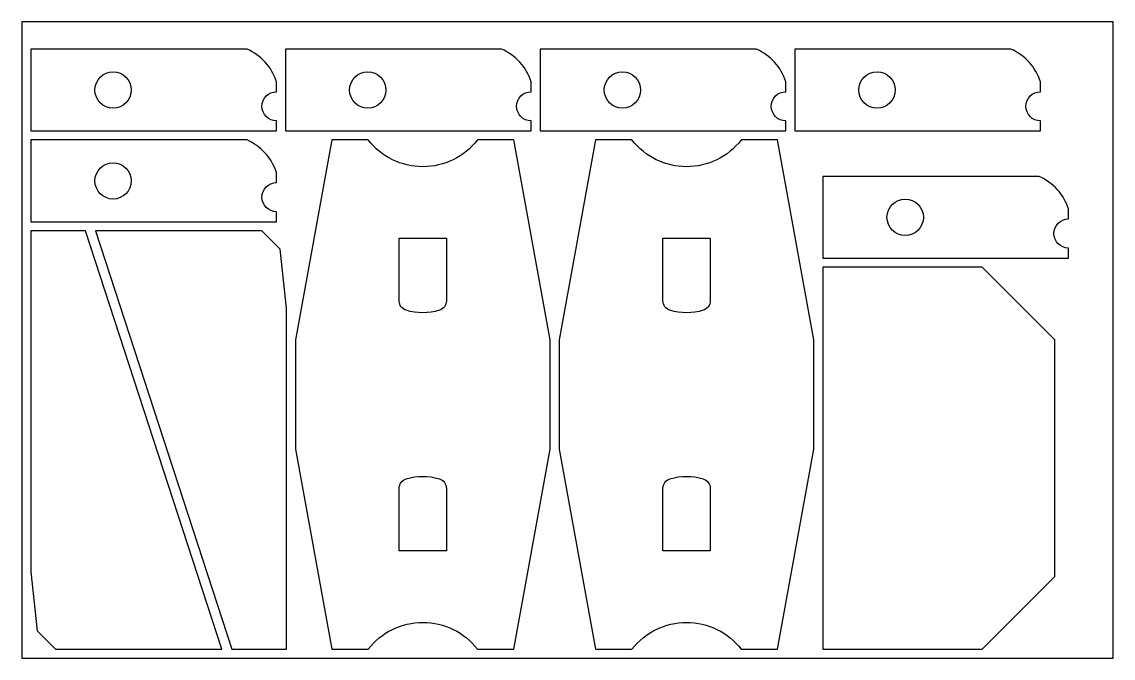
# Model space of a CAD drawing. Header units: metres. Extents: x 0 to 1200, y 0 to 700.
import ezdxf

# ---------------------------------------------------------------- set-up
doc = ezdxf.new("R2010")
doc.units = ezdxf.units.M

msp = doc.modelspace()

# ---------------------------------------------------------------- linework, layer by layer
for points in [[(0, 0), (1200, 0), (1200, 700), (0, 700)], [(10, 470), (10, 95), (17, 30), (37, 10), (220, 10), (70, 470)], [(290.9, 10), (290.9, 385), (283.9, 450), (263.9, 470), (80.9, 470), (230.9, 10)], [(880.9, 430), (880.9, 10), (1055.9, 10), (1135.9, 90), (1135.9, 350), (1055.9, 430)]]:
    msp.add_lwpolyline(points, close=True)
for points in [[(10, 580), (280, 580), (280, 591.1, -1), (280, 623.1), (280, 634.1, 0.214209), (247.6, 670), (10, 670)], [(290, 580), (560, 580), (560, 591.1, -1), (560, 623.1), (560, 634.1, 0.214209), (527.6, 670), (290, 670)], [(570, 580), (840, 580), (840, 591.1, -1), (840, 623.1), (840, 634.1, 0.214209), (807.6, 670), (570, 670)], [(850, 580), (1120, 580), (1120, 591.1, -1), (1120, 623.1), (1120, 634.1, 0.214209), (1087.6, 670), (850, 670)], [(80.4, 625, -1), (120.4, 625, -1)], [(360.4, 625, -1), (400.4, 625, -1)], [(640.4, 625, -1), (680.4, 625, -1)], [(920.4, 625, -1), (960.4, 625, -1)], [(10, 480), (280, 480), (280, 491.1, -1), (280, 523.1), (280, 534.1, 0.214209), (247.6, 570), (10, 570)], [(340.9, 570), (300.9, 350), (300.9, 230), (340.9, 10), (380.9, 10, -0.489698), (501, 10), (540.9, 10), (580.9, 230), (580.9, 350), (540.9, 570), (501, 570, -0.489698), (380.9, 570)], [(630.9, 570), (590.9, 350), (590.9, 230), (630.9, 10), (670.9, 10, -0.489698), (791, 10), (830.9, 10), (870.9, 230), (870.9, 350), (830.9, 570), (791, 570, -0.489698), (670.9, 570)], [(80.4, 525, -1), (120.4, 525, -1)], [(880.9, 440), (1150.9, 440), (1150.9, 451.1, -1), (1150.9, 483.1), (1150.9, 494.1, 0.214209), (1118.5, 530), (880.9, 530)], [(951.3, 485, -1), (991.3, 485, -1)], [(466.9, 462), (466.9, 393.2, -0.330884), (459.1, 382.7, -0.147363), (422.7, 382.7, -0.330884), (414.9, 393.2), (414.9, 462)], [(756.9, 462), (756.9, 393.2, -0.330884), (749.1, 382.7, -0.147363), (712.7, 382.7, -0.330884), (704.9, 393.2), (704.9, 462)], [(466.9, 118), (414.9, 118), (414.9, 186.8, -0.330884), (422.7, 197.3, -0.147363), (459.1, 197.3, -0.330884), (466.9, 186.8)], [(756.9, 118), (704.9, 118), (704.9, 186.8, -0.330884), (712.7, 197.3, -0.147363), (749.1, 197.3, -0.330884), (756.9, 186.8)]]:
    msp.add_lwpolyline(points, format="xyb", close=True)

doc.saveas('drawing.dxf')
